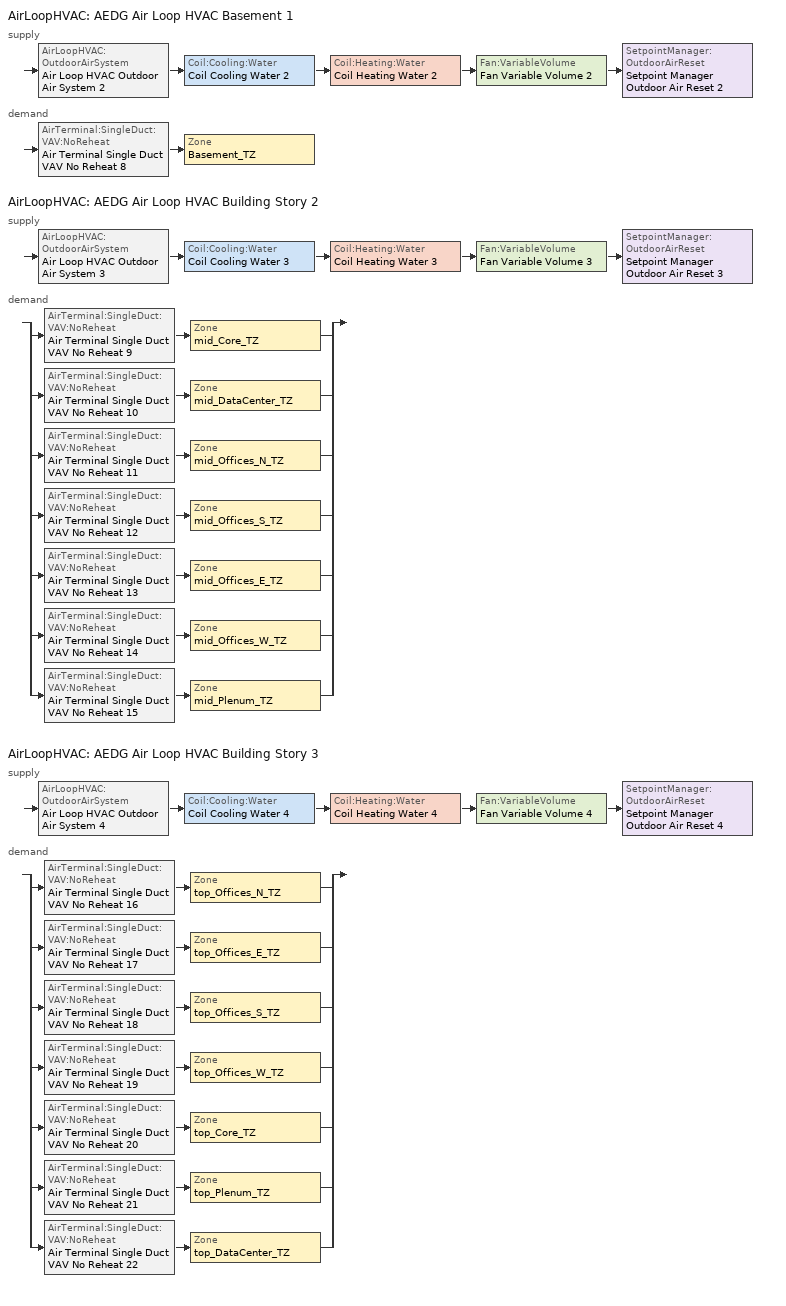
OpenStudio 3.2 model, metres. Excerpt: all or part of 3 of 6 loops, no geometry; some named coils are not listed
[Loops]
AirLoopHVAC 'AEDG Air Loop HVAC Basement 1'
 supply: AirLoopHVAC:OutdoorAirSystem 'Air Loop HVAC Outdoor Air System 2' > Coil:Cooling:Water 'Coil Cooling Water 2' > Coil:Heating:Water 'Coil Heating Water 2' > Fan:VariableVolume 'Fan Variable Volume 2' > SetpointManager:OutdoorAirReset 'Setpoint Manager Outdoor Air Reset 2'
 demand: AirTerminal:SingleDuct:VAV:NoReheat 'Air Terminal Single Duct VAV No Reheat 8' > Zone 'Basement_TZ'
AirLoopHVAC 'AEDG Air Loop HVAC Building Story 2'
 supply: AirLoopHVAC:OutdoorAirSystem 'Air Loop HVAC Outdoor Air System 3' > Coil:Cooling:Water 'Coil Cooling Water 3' > Coil:Heating:Water 'Coil Heating Water 3' > Fan:VariableVolume 'Fan Variable Volume 3' > SetpointManager:OutdoorAirReset 'Setpoint Manager Outdoor Air Reset 3'
 demand: split
  | AirTerminal:SingleDuct:VAV:NoReheat 'Air Terminal Single Duct VAV No Reheat 9' > Zone 'mid_Core_TZ'
  | AirTerminal:SingleDuct:VAV:NoReheat 'Air Terminal Single Duct VAV No Reheat 10' > Zone 'mid_DataCenter_TZ'
  | AirTerminal:SingleDuct:VAV:NoReheat 'Air Terminal Single Duct VAV No Reheat 11' > Zone 'mid_Offices_N_TZ'
  | AirTerminal:SingleDuct:VAV:NoReheat 'Air Terminal Single Duct VAV No Reheat 12' > Zone 'mid_Offices_S_TZ'
  | AirTerminal:SingleDuct:VAV:NoReheat 'Air Terminal Single Duct VAV No Reheat 13' > Zone 'mid_Offices_E_TZ'
  | AirTerminal:SingleDuct:VAV:NoReheat 'Air Terminal Single Duct VAV No Reheat 14' > Zone 'mid_Offices_W_TZ'
  | AirTerminal:SingleDuct:VAV:NoReheat 'Air Terminal Single Duct VAV No Reheat 15' > Zone 'mid_Plenum_TZ'
AirLoopHVAC 'AEDG Air Loop HVAC Building Story 3'
 supply: AirLoopHVAC:OutdoorAirSystem 'Air Loop HVAC Outdoor Air System 4' > Coil:Cooling:Water 'Coil Cooling Water 4' > Coil:Heating:Water 'Coil Heating Water 4' > Fan:VariableVolume 'Fan Variable Volume 4' > SetpointManager:OutdoorAirReset 'Setpoint Manager Outdoor Air Reset 4'
 demand: split
  | AirTerminal:SingleDuct:VAV:NoReheat 'Air Terminal Single Duct VAV No Reheat 16' > Zone 'top_Offices_N_TZ'
  | AirTerminal:SingleDuct:VAV:NoReheat 'Air Terminal Single Duct VAV No Reheat 17' > Zone 'top_Offices_E_TZ'
  | AirTerminal:SingleDuct:VAV:NoReheat 'Air Terminal Single Duct VAV No Reheat 18' > Zone 'top_Offices_S_TZ'
  | AirTerminal:SingleDuct:VAV:NoReheat 'Air Terminal Single Duct VAV No Reheat 19' > Zone 'top_Offices_W_TZ'
  | AirTerminal:SingleDuct:VAV:NoReheat 'Air Terminal Single Duct VAV No Reheat 20' > Zone 'top_Core_TZ'
  | AirTerminal:SingleDuct:VAV:NoReheat 'Air Terminal Single Duct VAV No Reheat 21' > Zone 'top_Plenum_TZ'
  | AirTerminal:SingleDuct:VAV:NoReheat 'Air Terminal Single Duct VAV No Reheat 22' > Zone 'top_DataCenter_TZ'
[Sizing:Zone] Zone Cooling Design Supply Air Temperature Input Method=SupplyAirTemperature; Zone Cooling Design Supply Air Temperature {C}=13; Zone Heating Design Supply Air Temperature Input Method=SupplyAirTemperature; Zone Heating Design Supply Air Temperature {C}=40; Zone Cooling Design Supply Air Humidity Ratio {kg-H2O/kg-air}=0.0085; Zone Heating Design Supply Air Humidity Ratio {kg-H2O/kg-air}=0.008; Cooling Design Air Flow Method=DesignDay; Heating Design Air Flow Method=DesignDay; Account for Dedicated Outdoor Air System=No; Dedicated Outdoor Air System Control Strategy=NeutralSupplyAir; Dedicated Outdoor Air Low Setpoint Temperature for Design {C}=autosize; Dedicated Outdoor Air High Setpoint Temperature for Design {C}=autosize
Name | Zone Cooling Design Supply Air Temperature Difference {deltaC} | Zone Heating Design Supply Air Temperature Difference {deltaC} | Cooling Design Air Flow Rate {m3/s} | Cooling Minimum Air Flow {m3/s} | Cooling Minimum Air Flow Fraction | Heating Design Air Flow Rate {m3/s} | Design Zone Air Distribution Effectiveness in Cooling Mode | Design Zone Air Distribution Effectiveness in Heating Mode | Design Minimum Zone Ventilation Efficiency | Heating Maximum Air Flow per Zone Floor Area {m3/s-m2} | Heating Maximum Air Flow {m3/s}
top_Offices_W_TZ; top_Core_TZ; top_Offices_N_TZ; top_Offices_S_TZ; mid_Offices_W_TZ; mid_Core_TZ; mid_Offices_N_TZ; mid_Offices_S_TZ; mid_Offices_E_TZ | 11.11 | 11.11 | 0 | 0 | 0 | 0 | 1 | 1 | 0.6
Basement_TZ; top_DataCenter_TZ; mid_DataCenter_TZ | 11.11 | 11.11 | 0 | 0 | 0 | 0
top_Offices_E_TZ | 10 | 10 | 0 | 0 | 0 | 0 | 1 | 1 | 0.6 | 0.002 | 0.142
mid_Plenum_TZ; top_Plenum_TZ | 11.11 | 11.11
[Zone equipment]
top_Offices_W_TZ: Air Terminal Single Duct VAV No Reheat 19, Zone HVAC Baseboard Convective Water 2
Basement_TZ: Air Terminal Single Duct VAV No Reheat 8, Zone HVAC Baseboard Convective Water 4
top_Core_TZ: Air Terminal Single Duct VAV No Reheat 20, Zone HVAC Baseboard Convective Water 8
top_Offices_N_TZ: Air Terminal Single Duct VAV No Reheat 16, Zone HVAC Baseboard Convective Water 12
top_Offices_E_TZ: Air Terminal Single Duct VAV No Reheat 17, Zone HVAC Baseboard Convective Water 13
top_Offices_S_TZ: Air Terminal Single Duct VAV No Reheat 18, Zone HVAC Baseboard Convective Water 3
mid_Plenum_TZ: Air Terminal Single Duct VAV No Reheat 15, Zone HVAC Baseboard Convective Water 15
top_Plenum_TZ: Air Terminal Single Duct VAV No Reheat 21, Zone HVAC Baseboard Convective Water 6
top_DataCenter_TZ: Air Terminal Single Duct VAV No Reheat 22, Zone HVAC Baseboard Convective Water 11
mid_Offices_W_TZ: Air Terminal Single Duct VAV No Reheat 14, Zone HVAC Baseboard Convective Water 18
mid_Core_TZ: Air Terminal Single Duct VAV No Reheat 9, Zone HVAC Baseboard Convective Water 17
mid_Offices_N_TZ: Air Terminal Single Duct VAV No Reheat 11, Zone HVAC Baseboard Convective Water 19
mid_Offices_S_TZ: Air Terminal Single Duct VAV No Reheat 12, Zone HVAC Baseboard Convective Water 20
mid_DataCenter_TZ: Air Terminal Single Duct VAV No Reheat 10, Zone HVAC Baseboard Convective Water 21
mid_Offices_E_TZ: Air Terminal Single Duct VAV No Reheat 13, Zone HVAC Baseboard Convective Water 22
[AirLoopHVAC] Availability Schedule=HVAC_Operation; Design Supply Air Flow Rate {m3/s}=autosize; Design Return Air Flow Fraction of Supply Air Flow=1
AEDG Air Loop HVAC Basement 1; AEDG Air Loop HVAC Building Story 2; AEDG Air Loop HVAC Building Story 3
[Sizing:System] Type of Load to Size On=Sensible; Design Outdoor Air Flow Rate {m3/s}=Autosize; Central Heating Maximum System Air Flow Ratio=0.3; Preheat Design Temperature {C}=7; Preheat Design Humidity Ratio {kg-H2O/kg-Air}=0.008; Precool Design Temperature {C}=12.8; Precool Design Humidity Ratio {kg-H2O/kg-Air}=0.008; Central Cooling Design Supply Air Temperature {C}=12.8; Central Heating Design Supply Air Temperature {C}=40; Sizing Option=NonCoincident; 100% Outdoor Air in Cooling=No; 100% Outdoor Air in Heating=No; Central Cooling Design Supply Air Humidity Ratio {kg-H2O/kg-Air}=0.0085; Central Heating Design Supply Air Humidity Ratio {kg-H2O/kg-Air}=0.008; Cooling Design Air Flow Method=DesignDay; Cooling Design Air Flow Rate {m3/s}=0; Heating Design Air Flow Method=DesignDay; Heating Design Air Flow Rate {m3/s}=0; System Outdoor Air Method=VentilationRateProcedure; Zone Maximum Outdoor Air Fraction=1; Cooling Supply Air Flow Rate Per Floor Area {m3/s-m2}=0.00996765; Cooling Fraction of Autosized Cooling Supply Air Flow Rate=1; Cooling Supply Air Flow Rate Per Unit Cooling Capacity {m3/s-W}=3.94755e-05; Heating Supply Air Flow Rate Per Floor Area {m3/s-m2}=0.00996765; Heating Fraction of Autosized Heating Supply Air Flow Rate=1; Heating Fraction of Autosized Cooling Supply Air Flow Rate=1; Heating Supply Air Flow Rate Per Unit Heating Capacity {m3/s-W}=3.15882e-05; Cooling Design Capacity Method=CoolingDesignCapacity; Cooling Design Capacity {W}=autosize; Cooling Design Capacity Per Floor Area {W/m2}=234.7; Fraction of Autosized Cooling Design Capacity=1; Heating Design Capacity Method=HeatingDesignCapacity; Heating Design Capacity {W}=autosize; Heating Design Capacity Per Floor Area {W/m2}=157; Fraction of Autosized Heating Design Capacity=1; Central Cooling Capacity Control Method=OnOff
AEDG Air Loop HVAC Basement 1; AEDG Air Loop HVAC Building Story 2; AEDG Air Loop HVAC Building Story 3
[Fan:VariableVolume] Availability Schedule=Always On Discrete; Fan Total Efficiency=0.69; Pressure Rise {Pa}=1125; Maximum Flow Rate {m3/s}=Autosize; Fan Power Minimum Flow Rate Input Method=FixedFlowRate; Fan Power Minimum Flow Fraction=0.6; Fan Power Minimum Air Flow Rate {m3/s}=0; Motor Efficiency=0.9; Motor In Airstream Fraction=1; Fan Power Coefficient 1=0.0407599; Fan Power Coefficient 2=0.088045; Fan Power Coefficient 3=-0.0729261; Fan Power Coefficient 4=0.94374; Fan Power Coefficient 5=0
Fan Variable Volume 2; Fan Variable Volume 3; Fan Variable Volume 4
[Controller:OutdoorAir] Minimum Outdoor Air Flow Rate {m3/s}=autosize; Maximum Outdoor Air Flow Rate {m3/s}=autosize; Economizer Control Type=DifferentialEnthalpy; Economizer Control Action Type=ModulateFlow; Economizer Maximum Limit Dry-Bulb Temperature {C}=28; Economizer Maximum Limit Enthalpy {J/kg}=64000; Economizer Minimum Limit Dry-Bulb Temperature {C}=-100; Lockout Type=NoLockout; Minimum Limit Type=FixedMinimum; Maximum Fraction of Outdoor Air Schedule=AEDG Office Ventilation Schedule; High Humidity Control=No; Heat Recovery Bypass Control Type=BypassWhenOAFlowGreaterThanMinimum
Name | Controller Mechanical Ventilation
Controller Outdoor Air 2 | Controller Mechanical Ventilation 2
Controller Outdoor Air 3 | Controller Mechanical Ventilation 3
Controller Outdoor Air 4 | Controller Mechanical Ventilation 4
[Controller:MechanicalVentilation] Availability Schedule=Always On Discrete; Demand Controlled Ventilation=Yes
Controller Mechanical Ventilation 2; Controller Mechanical Ventilation 3; Controller Mechanical Ventilation 4
[AirLoopHVAC:OutdoorAirSystem]
Name | Controller
Air Loop HVAC Outdoor Air System 2 | Controller Outdoor Air 2
Air Loop HVAC Outdoor Air System 3 | Controller Outdoor Air 3
Air Loop HVAC Outdoor Air System 4 | Controller Outdoor Air 4
[SetpointManager:OutdoorAirReset] Control Variable=Temperature; Setpoint at Outdoor Low Temperature {C}=15.6; Outdoor Low Temperature {C}=14.4; Setpoint at Outdoor High Temperature {C}=12.8; Outdoor High Temperature {C}=21.1
Setpoint Manager Outdoor Air Reset 2; Setpoint Manager Outdoor Air Reset 3; Setpoint Manager Outdoor Air Reset 4
[AirTerminal:SingleDuct:VAV:NoReheat] Availability Schedule=Always On Discrete; Maximum Air Flow Rate {m3/s}=autosize; Zone Minimum Air Flow Input Method=Constant; Constant Minimum Air Flow Fraction=0.3; Control For Outdoor Air=No
Air Terminal Single Duct VAV No Reheat 8; Air Terminal Single Duct VAV No Reheat 9; Air Terminal Single Duct VAV No Reheat 10; Air Terminal Single Duct VAV No Reheat 11; Air Terminal Single Duct VAV No Reheat 12; Air Terminal Single Duct VAV No Reheat 13; Air Terminal Single Duct VAV No Reheat 14; Air Terminal Single Duct VAV No Reheat 15; Air Terminal Single Duct VAV No Reheat 16; Air Terminal Single Duct VAV No Reheat 17; Air Terminal Single Duct VAV No Reheat 18; Air Terminal Single Duct VAV No Reheat 19; Air Terminal Single Duct VAV No Reheat 20; Air Terminal Single Duct VAV No Reheat 21; Air Terminal Single Duct VAV No Reheat 22
[Schedule:Constant]
Always On Discrete: Value=1
[Schedule:Day]
Schedule Day 3: 6, 0, 0, 21, 0, 1, 24, 0, 0
Schedule Day 36; AEDG Office Ventilation Schedule Sunday: 24, 0, 0
Schedule Day 38: 8, 0, 0, 18, 0, 1, 24, 0, 0
AEDG Office Ventilation Schedule Weekday: 7, 0, 0, 22, 0, 1, 24, 0, 0
AEDG Office Ventilation Schedule Winter Design Day; AEDG Office Ventilation Schedule Summer Design Day: 24, 0, 1
AEDG Office Ventilation Schedule Saturday: 7, 0, 0, 18, 0, 1, 24, 0, 0
[Schedule:Ruleset]
Name | Default Day Schedule | Summer Design Day Schedule | Winter Design Day Schedule
HVAC_Operation | Schedule Day 3
AEDG Office Ventilation Schedule | AEDG Office Ventilation Schedule Weekday | AEDG Office Ventilation Schedule Summer Design Day | AEDG Office Ventilation Schedule Winter Design Day
[Schedule:Rule]
Name | Schedule Ruleset | Rule Order | Day Schedule | Apply Sunday | Apply Monday | Apply Tuesday | Apply Wednesday | Apply Thursday | Apply Friday | Apply Saturday | Date Specification Type | Start Month | Start Day | End Month | End Day
Sundays | HVAC_Operation | 1 | Schedule Day 36 | Yes | No | No | No | No | No | No
Saturdays | HVAC_Operation | 0 | Schedule Day 38 |  | No | No | No | No | No | Yes
AEDG Office Ventilation Schedule Saturday Rule | AEDG Office Ventilation Schedule | 1 | AEDG Office Ventilation Schedule Saturday |  |  |  |  |  |  | Yes | DateRange | 1 | 1 | 12 | 31
AEDG Office Ventilation Schedule Sunday Rule | AEDG Office Ventilation Schedule | 0 | AEDG Office Ventilation Schedule Sunday | Yes |  |  |  |  |  |  | DateRange | 1 | 1 | 12 | 31
